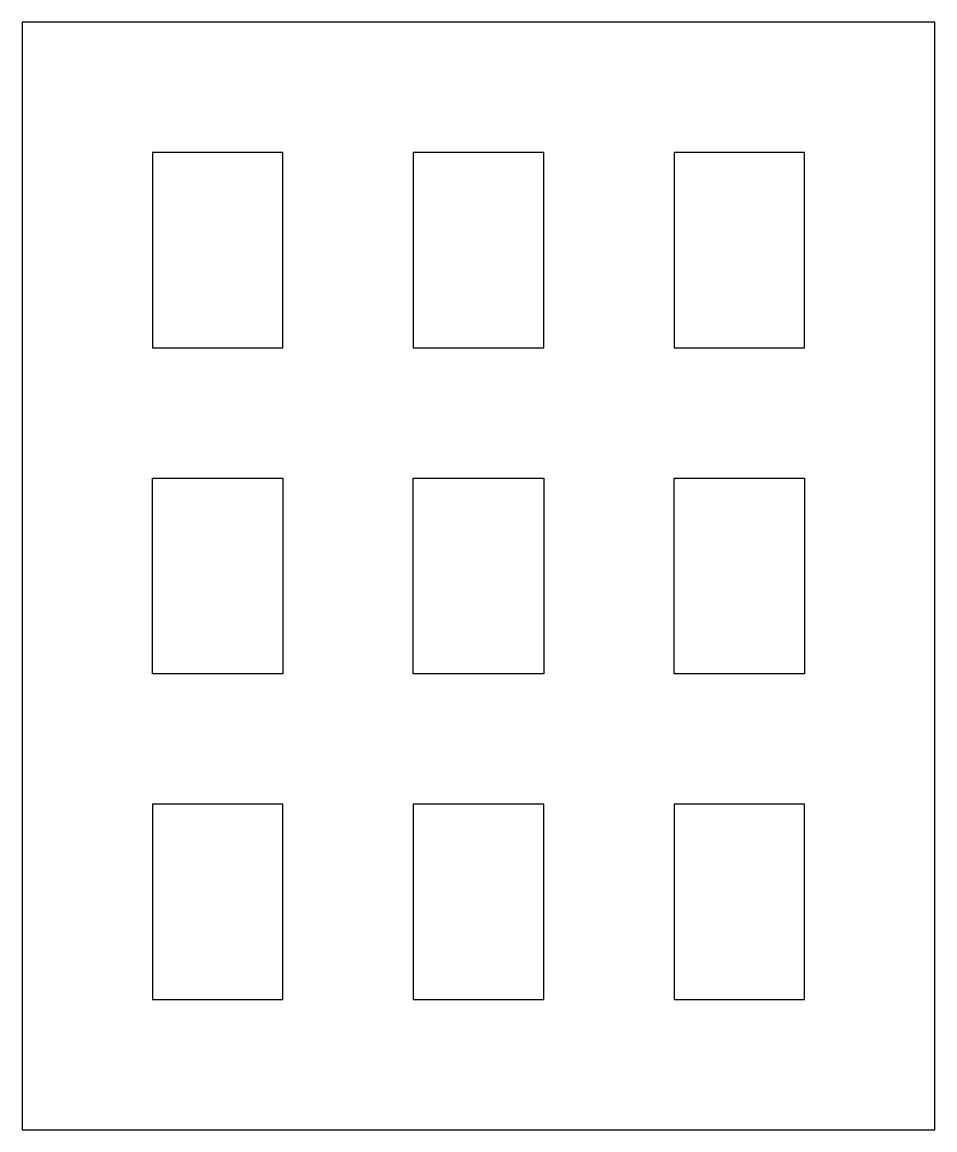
# Model space of a CAD drawing. Header units: millimetres. Extents: x 20 to 160, y 20 to 190.
import ezdxf

# ---------------------------------------------------------------- set-up
doc = ezdxf.new("R2010")
doc.units = ezdxf.units.MM

msp = doc.modelspace()

# ---------------------------------------------------------------- linework, layer by layer
for points in [[(20, 20), (160, 20), (160, 190), (20, 190)], [(40, 140), (60, 140), (60, 170), (40, 170)], [(80, 140), (100, 140), (100, 170), (80, 170)], [(120, 140), (140, 140), (140, 170), (120, 170)], [(40, 120), (60, 120), (60, 90), (40, 90)], [(80, 120), (100, 120), (100, 90), (80, 90)], [(120, 120), (140, 120), (140, 90), (120, 90)], [(40, 40), (60, 40), (60, 70), (40, 70)], [(80, 40), (100, 40), (100, 70), (80, 70)], [(120, 40), (140, 40), (140, 70), (120, 70)]]:
    msp.add_lwpolyline(points, close=True)

doc.saveas('drawing.dxf')
